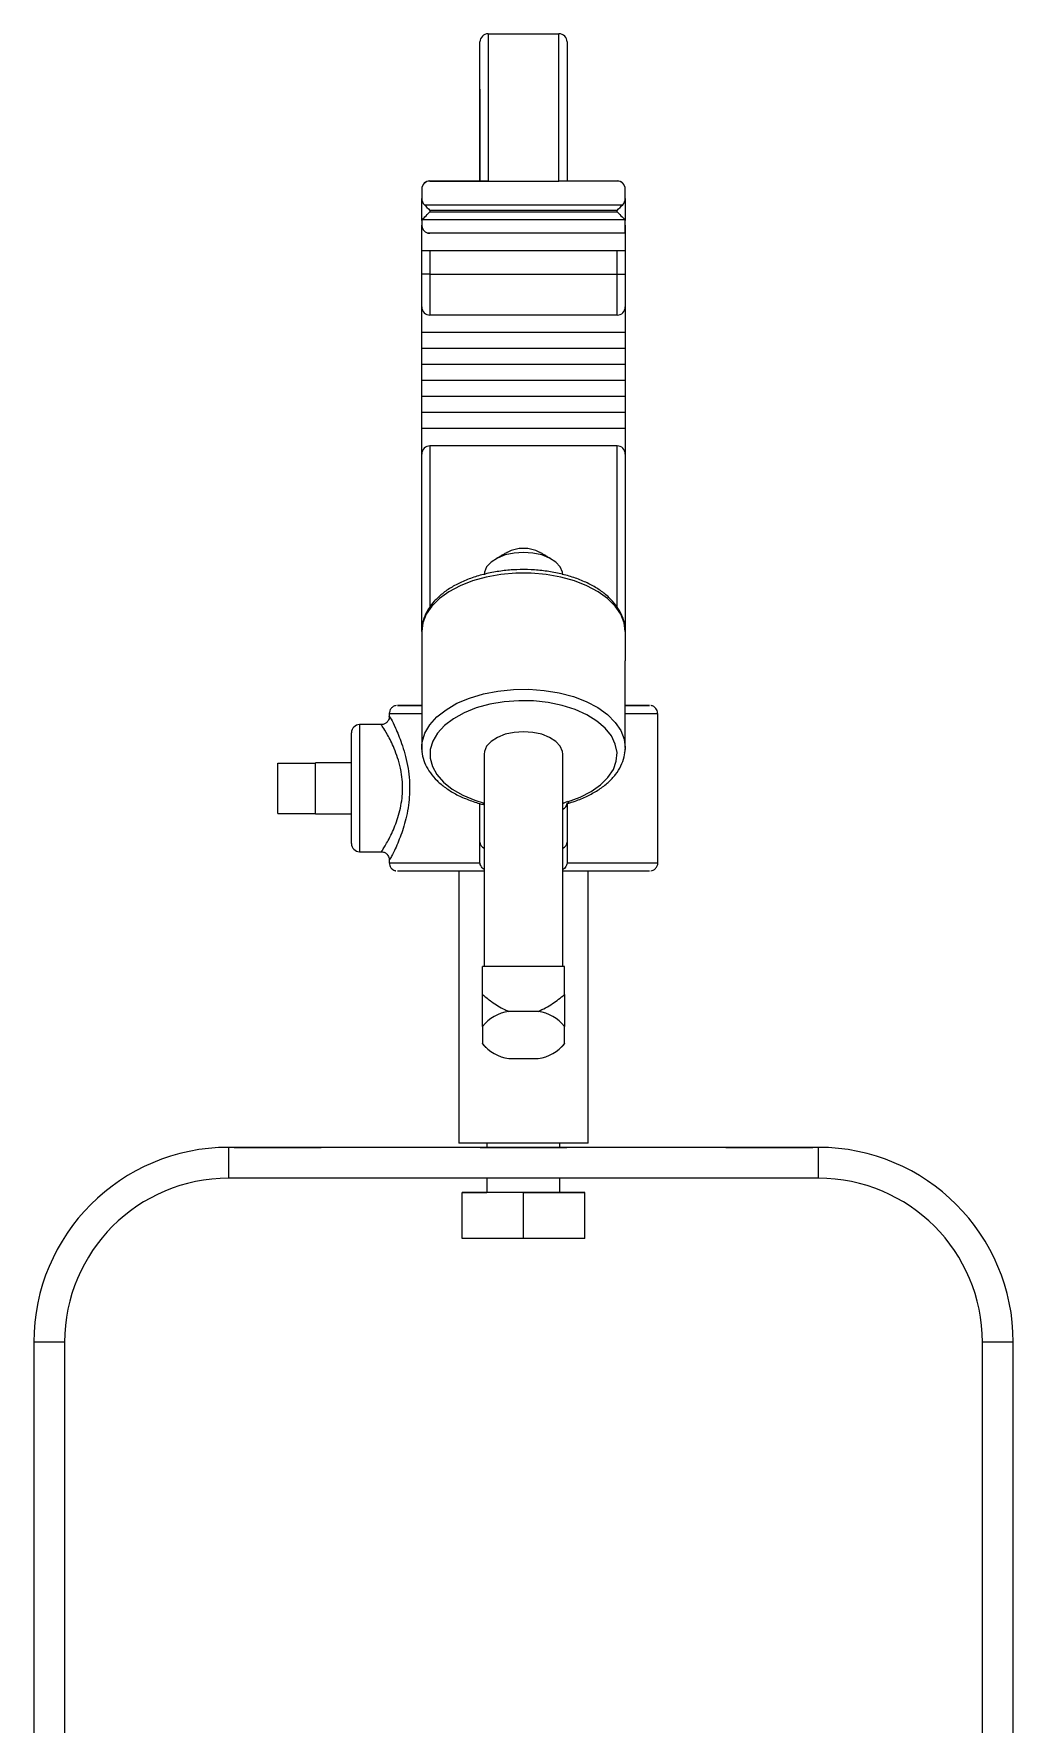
# Model space of a CAD drawing. Extents: x 12.1 to 108.7, y 1 to 80.4.
# Drawn here: x 44.78 to 50.76, y 37.88 to 48.19 of the extents above; entities that cross this region are included whole.
import ezdxf

# ---------------------------------------------------------------- set-up
doc = ezdxf.new("R2010")
doc.units = 0
doc.header["$MEASUREMENT"] = 0
doc.linetypes.add('SLD-Solid', pattern=[0])
doc.layers.add('OBJECT', color=7, linetype='CONTINUOUS')

msp = doc.modelspace()

# ---------------------------------------------------------------- linework, layer by layer
at = {"layer": 'OBJECT', "linetype": 'SLD-Solid', "lineweight": 15}
for p, q in [((47.552, 48.187), (47.984, 48.187)), ((47.552, 48.187), (47.552, 47.289)), ((47.552, 48.187), (47.984, 48.187)), ((47.552, 48.187), (47.552, 48.187)), ((47.984, 47.289), (47.984, 48.187)), ((47.984, 48.187), (47.984, 48.187)), ((47.502, 47.289), (47.502, 48.137)), ((47.502, 48.137), (47.502, 48.137)), ((48.034, 48.137), (48.034, 47.289)), ((48.034, 48.137), (48.034, 48.137)), ((47.502, 47.849), (47.502, 47.437)), ((48.034, 47.849), (48.034, 47.437)), ((47.502, 47.437), (47.502, 47.29)), ((48.034, 47.437), (48.034, 47.29)), ((47.147, 47.239), (47.147, 47.24)), ((47.147, 47.239), (47.147, 47.183)), ((47.197, 47.29), (47.54, 47.29)), ((47.197, 47.29), (47.197, 47.289)), ((47.197, 47.289), (47.552, 47.289)), ((47.54, 47.289), (47.54, 47.29)), ((47.552, 47.289), (47.984, 47.289)), ((48.339, 47.289), (47.984, 47.289)), ((47.996, 47.29), (48.339, 47.29)), ((47.996, 47.29), (47.996, 47.289)), ((48.339, 47.289), (48.339, 47.29)), ((48.389, 47.24), (48.389, 47.239)), ((48.389, 47.183), (48.389, 47.239)), ((47.147, 47.049), (47.147, 47.183)), ((47.163, 47.144), (48.373, 47.144)), ((47.197, 47.11), (47.197, 47.101)), ((48.339, 47.11), (47.197, 47.11)), ((48.339, 47.101), (48.339, 47.11)), ((48.389, 47.183), (48.389, 47.049)), ((47.147, 47.049), (47.147, 47.02)), ((47.147, 46.864), (47.147, 47.02)), ((47.147, 46.721), (47.147, 47.02)), ((48.387, 47.053), (47.149, 47.053)), ((47.197, 47.101), (48.339, 47.101)), ((48.389, 46.972), (48.389, 47.049)), ((48.389, 47.02), (48.389, 46.721)), ((47.147, 46.864), (47.147, 46.962)), ((47.147, 46.864), (47.147, 46.962)), ((47.147, 46.864), (47.147, 46.962)), ((47.183, 46.972), (48.389, 46.972)), ((48.389, 46.97), (47.197, 46.97)), ((48.389, 46.972), (48.389, 46.97)), ((48.389, 46.97), (48.389, 46.864)), ((48.389, 46.962), (48.389, 46.864)), ((48.389, 46.962), (48.389, 46.864)), ((48.389, 46.962), (48.389, 46.864)), ((48.389, 46.864), (47.147, 46.864)), ((47.197, 46.864), (47.197, 46.721)), ((48.339, 46.721), (48.339, 46.864)), ((47.147, 46.521), (47.147, 46.721)), ((47.197, 46.721), (48.339, 46.721)), ((47.197, 46.721), (47.197, 46.471)), ((48.339, 46.471), (48.339, 46.721)), ((48.389, 46.721), (48.389, 46.521)), ((47.147, 46.365), (47.147, 46.521)), ((48.389, 46.521), (48.389, 46.365)), ((48.339, 46.471), (47.197, 46.471)), ((48.389, 46.365), (47.147, 46.365)), ((47.147, 46.267), (47.147, 46.365)), ((48.389, 46.365), (48.389, 46.267)), ((48.389, 46.267), (47.147, 46.267)), ((47.147, 46.17), (47.147, 46.267)), ((48.389, 46.267), (48.389, 46.17)), ((48.389, 46.17), (47.147, 46.17)), ((47.147, 46.072), (47.147, 46.17)), ((48.389, 46.17), (48.389, 46.072)), ((48.389, 46.072), (47.147, 46.072)), ((47.147, 45.975), (47.147, 46.072)), ((48.389, 45.975), (47.147, 45.975)), ((47.147, 45.877), (47.147, 45.975)), ((48.389, 46.072), (48.389, 45.975)), ((48.389, 45.975), (48.389, 45.877)), ((48.389, 45.877), (47.147, 45.877)), ((47.147, 45.78), (47.147, 45.877)), ((48.389, 45.877), (48.389, 45.78)), ((48.389, 45.78), (47.147, 45.78)), ((47.147, 45.624), (47.147, 45.78)), ((48.389, 45.78), (48.389, 45.624)), ((48.339, 45.674), (47.197, 45.674)), ((47.197, 45.674), (47.197, 44.69)), ((48.339, 44.691), (48.339, 45.674)), ((47.147, 44.542), (47.147, 45.624)), ((48.389, 45.624), (48.389, 44.542)), ((47.147, 44.542), (47.147, 44.363)), ((48.389, 44.542), (48.389, 44.363)), ((46.718, 43.586), (46.718, 43.924)), ((46.768, 43.974), (46.768, 43.586)), ((47.147, 43.834), (47.147, 43.846)), ((47.147, 43.822), (47.147, 43.834)), ((48.389, 43.834), (48.389, 43.822)), ((46.268, 43.432), (46.268, 43.74)), ((46.268, 43.74), (46.498, 43.74)), ((46.268, 43.74), (46.498, 43.74)), ((46.268, 43.74), (46.268, 43.74)), ((46.498, 43.74), (46.498, 43.742)), ((46.498, 43.611), (46.498, 43.74)), ((46.498, 43.74), (46.498, 43.74)), ((46.498, 43.561), (46.498, 43.611)), ((46.498, 43.432), (46.498, 43.561)), ((46.718, 43.249), (46.718, 43.586)), ((46.768, 43.586), (46.768, 43.199)), ((46.268, 43.432), (46.498, 43.432)), ((46.498, 43.43), (46.498, 43.432)), ((47.502, 43.258), (47.502, 43.492)), ((48.034, 43.495), (48.034, 43.258)), ((48.051, 43.497), (48.052, 43.498)), ((47.502, 43.136), (47.502, 43.258)), ((48.034, 43.258), (48.034, 43.136)), ((48.018, 42.5), (47.518, 42.5)), ((47.518, 42.328), (47.518, 42.5)), ((48.018, 42.328), (48.018, 42.5)), ((47.858, 42.225), (47.678, 42.225)), ((47.518, 42.133), (47.518, 42.03)), ((48.018, 42.03), (48.018, 42.133)), ((47.678, 41.938), (47.858, 41.938)), ((49.568, 41.396), (45.968, 41.396)), ((47.545, 41.396), (45.968, 41.396)), ((45.968, 41.396), (45.968, 41.396)), ((45.968, 41.396), (45.968, 41.208)), ((49.568, 41.396), (47.99, 41.396)), ((49.568, 41.208), (49.568, 41.396)), ((49.568, 41.396), (49.568, 41.396)), ((49.568, 41.208), (45.968, 41.208)), ((47.393, 40.841), (47.393, 41.121)), ((47.768, 41.121), (47.393, 41.121)), ((47.393, 41.121), (47.393, 41.121)), ((47.393, 41.121), (47.545, 41.121)), ((47.768, 40.841), (47.768, 41.121)), ((48.143, 41.121), (47.768, 41.121)), ((47.768, 41.121), (47.99, 41.121)), ((47.99, 41.121), (48.143, 41.121)), ((48.143, 40.841), (48.143, 41.121)), ((48.143, 41.121), (48.143, 41.121)), ((47.768, 40.841), (47.393, 40.841)), ((48.143, 40.841), (47.768, 40.841)), ((44.78, 40.208), (44.78, 40.208)), ((44.78, 40.208), (44.78, 34.254)), ((44.968, 40.208), (44.78, 40.208)), ((44.968, 40.208), (44.968, 34.485)), ((50.568, 34.44), (50.568, 40.208)), ((50.756, 40.208), (50.568, 40.208)), ((50.756, 40.208), (50.756, 40.208)), ((50.756, 34.199), (50.756, 40.208))]:
    msp.add_line(p, q, dxfattribs=at)
at = {"layer": 'OBJECT', "linetype": 'SLD-Solid', "lineweight": 15, "flags": 128}
for points in [[(47.197, 46.721), (47.187, 46.721), (47.178, 46.721), (47.169, 46.721), (47.161, 46.721), (47.155, 46.721), (47.151, 46.721), (47.148, 46.721), (47.147, 46.721)], [(48.339, 46.721), (48.349, 46.721), (48.358, 46.721), (48.367, 46.721), (48.374, 46.721), (48.38, 46.721), (48.385, 46.721), (48.388, 46.721), (48.389, 46.721)], [(48.008, 44.887), (48.006, 44.903), (47.992, 44.936), (47.965, 44.965), (47.927, 44.99), (47.879, 45.009), (47.825, 45.02), (47.768, 45.024), (47.71, 45.02), (47.656, 45.009), (47.609, 44.99), (47.57, 44.965), (47.543, 44.936), (47.53, 44.903), (47.528, 44.887)], [(48.389, 44.542), (48.382, 44.595), (48.361, 44.647), (48.327, 44.696), (48.281, 44.743), (48.223, 44.784), (48.155, 44.82), (48.078, 44.85), (47.995, 44.873), (47.906, 44.889), (47.814, 44.897), (47.721, 44.897), (47.63, 44.889), (47.541, 44.873), (47.457, 44.85), (47.381, 44.82), (47.313, 44.784), (47.255, 44.743), (47.208, 44.696), (47.174, 44.647), (47.154, 44.595), (47.147, 44.542)], [(47.147, 43.846), (47.15, 43.868), (47.166, 43.921), (47.196, 43.973), (47.239, 44.021), (47.295, 44.065), (47.362, 44.104), (47.439, 44.136), (47.523, 44.161), (47.612, 44.179), (47.706, 44.188), (47.8, 44.19), (47.894, 44.183), (47.986, 44.168), (48.072, 44.145), (48.151, 44.115), (48.221, 44.078), (48.28, 44.036), (48.327, 43.988), (48.362, 43.938), (48.383, 43.885), (48.389, 43.834)], [(48.037, 43.504), (48.113, 43.532), (48.181, 43.567), (48.238, 43.607), (48.283, 43.652), (48.316, 43.701), (48.334, 43.752), (48.339, 43.804), (48.328, 43.855), (48.304, 43.906), (48.266, 43.953), (48.216, 43.996), (48.154, 44.034), (48.083, 44.066), (48.004, 44.091), (47.918, 44.109), (47.829, 44.119), (47.739, 44.12), (47.649, 44.113), (47.562, 44.099), (47.48, 44.076), (47.406, 44.046), (47.34, 44.01), (47.286, 43.969), (47.243, 43.923), (47.214, 43.874), (47.199, 43.822), (47.198, 43.77), (47.212, 43.719), (47.239, 43.669), (47.28, 43.623), (47.333, 43.581), (47.397, 43.544), (47.471, 43.514), (47.528, 43.496)], [(47.147, 44.091), (47.128, 44.091), (47.072, 44.091), (47.032, 44.091), (47.007, 44.091), (46.999, 44.091), (47.007, 44.091), (47.032, 44.091), (47.072, 44.091), (47.128, 44.091), (47.147, 44.091)], [(48.389, 44.091), (48.408, 44.091), (48.463, 44.091), (48.504, 44.091), (48.529, 44.091), (48.537, 44.091), (48.529, 44.091), (48.504, 44.091), (48.463, 44.091), (48.408, 44.091), (48.389, 44.091)], [(48.008, 43.793), (48.006, 43.81), (47.992, 43.842), (47.965, 43.871), (47.927, 43.896), (47.879, 43.915), (47.825, 43.927), (47.768, 43.931), (47.71, 43.927), (47.656, 43.915), (47.609, 43.896), (47.57, 43.871), (47.543, 43.842), (47.53, 43.81), (47.528, 43.793)], [(47.147, 43.822), (47.148, 43.812), (47.149, 43.807)], [(48.385, 43.804), (48.388, 43.812), (48.389, 43.822)], [(48.389, 43.834), (48.389, 43.83), (48.389, 43.827)], [(46.949, 43.131), (46.951, 43.131), (46.964, 43.131), (46.992, 43.131), (47.033, 43.131), (47.086, 43.131), (47.151, 43.131), (47.226, 43.131), (47.311, 43.131), (47.403, 43.131), (47.502, 43.131)], [(48.034, 43.131), (48.136, 43.131), (48.231, 43.131), (48.318, 43.131), (48.395, 43.131), (48.46, 43.131), (48.513, 43.131), (48.552, 43.131), (48.577, 43.131), (48.587, 43.131), (48.587, 43.131)], [(47.528, 43.081), (47.478, 43.081), (47.383, 43.081), (47.296, 43.081), (47.217, 43.081), (47.149, 43.081), (47.092, 43.081), (47.048, 43.081), (47.018, 43.081), (47.002, 43.081), (46.999, 43.081)], [(48.537, 43.081), (48.536, 43.081), (48.525, 43.081), (48.5, 43.081), (48.461, 43.081), (48.409, 43.081), (48.345, 43.081), (48.27, 43.081), (48.185, 43.081), (48.093, 43.081), (48.008, 43.081)], [(46.268, 41.396), (46.207, 41.396), (46.149, 41.396), (46.097, 41.396), (46.055, 41.396), (46.024, 41.396), (46.006, 41.396), (46.003, 41.396), (46.013, 41.396), (46.038, 41.396), (46.075, 41.396), (46.122, 41.396), (46.177, 41.396), (46.237, 41.396), (46.299, 41.396), (46.359, 41.396), (46.414, 41.396), (46.461, 41.396), (46.498, 41.396), (46.522, 41.396), (46.533, 41.396), (46.529, 41.396), (46.512, 41.396), (46.481, 41.396), (46.438, 41.396), (46.387, 41.396), (46.329, 41.396), (46.268, 41.396)], [(47.768, 41.421), (47.693, 41.421), (47.621, 41.421), (47.554, 41.421), (47.495, 41.421), (47.446, 41.421), (47.409, 41.421), (47.384, 41.421), (47.373, 41.421), (47.373, 41.421)], [(47.545, 41.396), (47.524, 41.396), (47.506, 41.396), (47.503, 41.396), (47.513, 41.396), (47.538, 41.396), (47.575, 41.396), (47.622, 41.396), (47.677, 41.396), (47.737, 41.396), (47.799, 41.396), (47.859, 41.396), (47.914, 41.396), (47.961, 41.396), (47.998, 41.396), (48.022, 41.396), (48.033, 41.396), (48.029, 41.396), (48.012, 41.396), (47.99, 41.396)], [(48.163, 41.421), (48.162, 41.421), (48.152, 41.421), (48.127, 41.421), (48.09, 41.421), (48.04, 41.421), (47.981, 41.421), (47.915, 41.421), (47.843, 41.421), (47.768, 41.421)], [(49.268, 41.396), (49.329, 41.396), (49.387, 41.396), (49.438, 41.396), (49.481, 41.396), (49.512, 41.396), (49.529, 41.396), (49.533, 41.396), (49.522, 41.396), (49.498, 41.396), (49.461, 41.396), (49.414, 41.396), (49.359, 41.396), (49.299, 41.396), (49.237, 41.396), (49.177, 41.396), (49.122, 41.396), (49.075, 41.396), (49.038, 41.396), (49.013, 41.396), (49.003, 41.396), (49.006, 41.396), (49.024, 41.396), (49.055, 41.396), (49.097, 41.396), (49.149, 41.396), (49.207, 41.396), (49.268, 41.396)], [(47.768, 41.121), (47.712, 41.121), (47.661, 41.121), (47.615, 41.121), (47.58, 41.121), (47.556, 41.121), (47.546, 41.121), (47.545, 41.121)]]:
    msp.add_lwpolyline(points, dxfattribs=at)
at = {"layer": 'OBJECT', "linetype": 'SLD-Solid', "lineweight": 15}
for centre, radius, start, end in [((47.552, 48.137), 0.05, 90, 180), ((47.552, 48.137), 0.05, 90, 180), ((47.984, 48.137), 0.05, 0, 90), ((47.984, 48.137), 0.05, 0, 90), ((47.197, 47.24), 0.05, 90, 180), ((48.339, 47.24), 0.05, 0, 90), ((47.768, 44.836), 0.213, 62.059, 117.941), ((47.115, 190.474), 146.433, 269.93482, 270.01229), ((48.408, 216.132), 172.091, 269.99348, 270.0594), ((46.768, 43.924), 0.05, 90, 180), ((48.067, 43.4), 0.109, 106.334, 123.139), ((48.049, 43.512), 0.015, 212.3643, 277.5276), ((47.993, 43.497), 0.0411, 291.4408, 356.7858), ((46.768, 43.249), 0.05, 180, 270), ((47.543, 43.26), 0.0411, 183.2142, 248.5592), ((47.993, 43.26), 0.0411, 291.4408, 356.7858), ((47.711, 41.982), 0.245, 97.7359, 141.9272), ((47.825, 41.982), 0.245, 38.0728, 82.2641), ((47.711, 42.181), 0.245, 218.0728, 262.2641), ((47.825, 42.181), 0.245, 277.7359, 321.9272), ((45.968, 40.208), 1.188, 90, 180), ((45.968, 40.208), 1.188, 90, 180), ((49.568, 40.208), 1.188, 0, 90), ((49.568, 40.208), 1.188, 0, 90), ((45.968, 40.208), 1, 90, 180), ((49.568, 40.208), 1, 0, 90)]:
    msp.add_arc(centre, radius, start, end, dxfattribs=at)
for centre, major_axis, ratio, start_param, end_param in [((47.197, 47.239), (0, 0.05), 0.999839, 0, 1.570796), ((48.339, 47.239), (0, 0.05), 0.999839, 4.712389, 6.283185), ((47.197, 47.183), (0, 0.0533), 0.93821, 1.570796, 2.387984), ((47.197, 47.11), (0.05, -0.05), 0.000086, 3.958865, 4.712475), ((48.339, 47.11), (0.05, 0.05), 0.000086, 4.712303, 5.465913), ((48.339, 47.183), (0, 0.0533), 0.93821, 3.895202, 4.712389), ((47.197, 47.049), (0.05, 0), 0.276627, 2.871556, 3.141593), ((47.197, 47.02), (0.05, 0), 0.999382, 3.141593, 4.442352), ((47.197, 47.101), (0.05, 0.05), 0.000086, 3.411544, 4.712303), ((48.339, 47.101), (0.05, -0.05), 0.000086, 4.712475, 6.013234), ((48.339, 47.049), (0.05, 0), 0.276627, 0, 0.270037), ((47.197, 47.02), (0.0354, 0.0354), 0.999829, 3.65704, 3.927076), ((47.197, 46.521), (0, 0.05), 0.999829, 1.570796, 3.141593), ((48.339, 46.521), (0, 0.05), 0.999829, 3.141593, 4.712389), ((47.197, 45.624), (0.05, 0), 0.999829, 1.570796, 3.141593), ((48.339, 45.624), (0.05, 0), 0.999829, 0, 1.570796)]:
    msp.add_ellipse(centre, major_axis=major_axis, ratio=ratio, start_param=start_param, end_param=end_param, dxfattribs=at)
for points, knots in [([(47.552, 47.289), (47.547, 47.289), (47.538, 47.289), (47.525, 47.289), (47.513, 47.289), (47.504, 47.289), (47.502, 47.289), (47.502, 47.289)], [0, 0, 0, 0, 0.138343, 0.27604, 0.470202, 0.74205, 1, 1, 1, 1]), ([(48.034, 47.289), (48.033, 47.289), (48.031, 47.289), (48.019, 47.289), (48.007, 47.289), (47.995, 47.289), (47.987, 47.289), (47.984, 47.289)], [0, 0, 0, 0, 0.3502801, 0.585229, 0.7604993, 0.8997074, 1, 1, 1, 1]), ([(48.389, 44.542), (48.388, 44.553), (48.387, 44.581), (48.375, 44.628), (48.35, 44.679), (48.313, 44.727), (48.266, 44.772), (48.208, 44.812), (48.141, 44.847), (48.066, 44.875), (47.986, 44.897), (47.901, 44.912), (47.814, 44.92), (47.726, 44.92), (47.639, 44.913), (47.554, 44.898), (47.473, 44.877), (47.398, 44.848), (47.33, 44.814), (47.271, 44.773), (47.222, 44.727), (47.183, 44.676), (47.158, 44.622), (47.148, 44.576), (47.147, 44.55), (47.147, 44.542)], [0, 0, 0, 0, 0.025294, 0.068064, 0.111073, 0.154954, 0.199886, 0.24561, 0.291717, 0.337878, 0.383957, 0.429942, 0.475858, 0.521745, 0.567648, 0.613601, 0.659651, 0.705847, 0.752225, 0.798787, 0.845408, 0.891724, 0.937214, 0.981487, 1, 1, 1, 1]), ([(46.949, 44.023), (46.949, 44.021), (46.949, 44.015), (46.945, 44.002), (46.936, 43.988), (46.921, 43.978), (46.908, 43.973), (46.901, 43.974), (46.9, 43.974)], [0, 0, 0, 0, 0.091453, 0.283921, 0.502478, 0.735386, 0.971165, 1, 1, 1, 1]), ([(46.949, 44.023), (46.949, 44.023), (46.947, 44.029), (46.958, 44.012), (46.986, 43.957), (47.019, 43.878), (47.044, 43.797), (47.061, 43.727), (47.071, 43.653), (47.074, 43.588), (47.07, 43.502), (47.053, 43.398), (47.021, 43.301), (46.995, 43.237), (46.976, 43.196), (46.961, 43.167), (46.95, 43.148), (46.951, 43.153), (46.951, 43.155)], [0, 0, 0, 0, 0.00615, 0.09662, 0.187215, 0.287407, 0.34236, 0.398965, 0.451849, 0.506595, 0.53694, 0.637378, 0.735889, 0.788472, 0.842562, 0.894619, 0.948683, 1, 1, 1, 1]), ([(46.99, 44.091), (46.987, 44.09), (46.978, 44.088), (46.965, 44.079), (46.954, 44.066), (46.949, 44.052), (46.949, 44.044), (46.95, 44.041)], [0, 0, 0, 0, 0.162809, 0.397815, 0.637689, 0.890261, 1, 1, 1, 1]), ([(48.586, 44.042), (48.586, 44.045), (48.586, 44.054), (48.581, 44.067), (48.572, 44.077), (48.563, 44.084), (48.555, 44.088), (48.549, 44.09), (48.546, 44.09), (48.545, 44.091)], [0, 0, 0, 0, 0.149303, 0.383073, 0.573211, 0.733925, 0.867804, 0.974023, 1, 1, 1, 1]), ([(46.902, 43.204), (46.901, 43.202), (46.901, 43.199), (46.912, 43.215), (46.932, 43.249), (46.968, 43.315), (47.008, 43.418), (47.027, 43.511), (47.032, 43.607), (47.026, 43.665), (47.013, 43.728), (47, 43.773), (46.973, 43.845), (46.939, 43.914), (46.907, 43.965), (46.902, 43.97), (46.9, 43.972)], [0, 0, 0, 0, 0.038206, 0.094102, 0.150046, 0.261011, 0.362036, 0.46289, 0.493106, 0.592855, 0.60018, 0.65699, 0.713853, 0.818043, 0.913317, 1, 1, 1, 1]), ([(47.148, 43.848), (47.148, 43.844), (47.145, 43.822), (47.151, 43.782), (47.168, 43.729), (47.198, 43.679), (47.239, 43.632), (47.29, 43.589), (47.352, 43.55), (47.422, 43.518), (47.48, 43.498), (47.515, 43.489), (47.522, 43.487)], [0, 0, 0, 0, 0.023895, 0.137384, 0.250408, 0.364759, 0.481755, 0.601373, 0.722677, 0.844643, 0.966534, 1, 1, 1, 1]), ([(48.051, 43.497), (48.065, 43.502), (48.105, 43.515), (48.166, 43.541), (48.23, 43.578), (48.286, 43.621), (48.331, 43.669), (48.364, 43.722), (48.384, 43.774), (48.387, 43.81), (48.388, 43.826)], [0, 0, 0, 0, 0.071826, 0.208011, 0.344793, 0.482052, 0.61912, 0.754707, 0.887276, 1, 1, 1, 1]), ([(48.032, 43.488), (48.032, 43.488), (48.032, 43.487), (48.034, 43.49), (48.042, 43.494), (48.049, 43.497), (48.051, 43.497)], [0, 0, 0, 0, 0.082405, 0.426258, 0.772673, 1, 1, 1, 1]), ([(46.901, 43.198), (46.905, 43.198), (46.915, 43.198), (46.929, 43.19), (46.941, 43.178), (46.947, 43.165), (46.948, 43.158), (46.949, 43.154)], [0, 0, 0, 0, 0.163435, 0.417253, 0.649995, 0.839578, 1, 1, 1, 1]), ([(46.949, 43.131), (46.95, 43.125), (46.95, 43.115), (46.958, 43.102), (46.967, 43.093), (46.975, 43.087), (46.983, 43.084), (46.988, 43.083), (46.989, 43.082)], [0, 0, 0, 0, 0.237775, 0.458117, 0.640643, 0.794836, 0.921553, 1, 1, 1, 1]), ([(47.528, 43.091), (47.524, 43.094), (47.515, 43.1), (47.507, 43.113), (47.503, 43.124), (47.502, 43.13), (47.502, 43.131)], [0, 0, 0, 0, 0.323001, 0.650915, 0.933731, 1, 1, 1, 1]), ([(48.034, 43.131), (48.033, 43.126), (48.031, 43.116), (48.023, 43.103), (48.015, 43.094), (48.009, 43.092), (48.008, 43.091)], [0, 0, 0, 0, 0.293132, 0.58511, 0.905329, 1, 1, 1, 1]), ([(48.544, 43.082), (48.544, 43.082), (48.55, 43.083), (48.56, 43.086), (48.574, 43.096), (48.584, 43.112), (48.588, 43.125), (48.587, 43.131), (48.586, 43.132)], [0, 0, 0, 0, 0.020337, 0.231117, 0.454671, 0.720688, 0.970538, 1, 1, 1, 1]), ([(47.518, 42.328), (47.536, 42.313), (47.578, 42.28), (47.632, 42.245), (47.67, 42.229), (47.678, 42.225)], [0, 0, 0, 0, 0.376951, 0.863751, 1, 1, 1, 1]), ([(47.518, 42.133), (47.518, 42.163), (47.518, 42.226), (47.518, 42.293), (47.518, 42.328)], [0, 0, 0, 0, 0.480505, 1, 1, 1, 1]), ([(47.858, 42.225), (47.888, 42.24), (47.946, 42.269), (47.994, 42.309), (48.018, 42.328)], [0, 0, 0, 0, 0.515407, 1, 1, 1, 1]), ([(48.018, 42.328), (48.018, 42.293), (48.018, 42.226), (48.018, 42.163), (48.018, 42.133)], [0, 0, 0, 0, 0.519495, 1, 1, 1, 1]), ([(47.518, 42.028), (47.518, 42.027), (47.518, 42.026), (47.518, 42.029), (47.518, 42.03)], [0, 0, 0, 0, 0.574968, 1, 1, 1, 1]), ([(48.018, 42.03), (48.018, 42.029), (48.018, 42.026), (48.018, 42.027), (48.018, 42.028)], [0, 0, 0, 0, 0.425118, 1, 1, 1, 1])]:
    msp.add_open_spline(points, degree=3, knots=knots, dxfattribs=at)
for points in [[(47.668, 45.025), (47.596, 44.983)], [(47.939, 44.983), (47.868, 45.025)], [(47.147, 44.363), (47.147, 43.834)], [(48.389, 43.834), (48.389, 44.363)], [(46.949, 44.041), (46.949, 44.023)], [(48.587, 43.131), (48.587, 44.041)], [(46.9, 43.974), (46.768, 43.974)], [(46.718, 43.742), (46.498, 43.742)], [(47.528, 43.793), (47.528, 42.5)], [(48.008, 42.5), (48.008, 43.793)], [(46.498, 43.43), (46.718, 43.43)], [(47.528, 43.487), (47.522, 43.487)], [(46.768, 43.199), (46.902, 43.199)], [(46.949, 43.155), (46.949, 43.131)], [(47.502, 43.131), (47.502, 43.136)], [(48.034, 43.136), (48.034, 43.131)], [(47.373, 43.081), (47.373, 41.421)], [(48.163, 41.421), (48.163, 43.081)], [(47.518, 42.026), (47.536, 42.007)], [(47.999, 42.007), (48.018, 42.026)], [(47.545, 41.421), (47.545, 41.396)], [(47.99, 41.396), (47.99, 41.421)], [(47.545, 41.208), (47.545, 41.121)], [(47.99, 41.121), (47.99, 41.208)]]:
    msp.add_open_spline(points, degree=1, dxfattribs=at)

doc.saveas('drawing.dxf')
